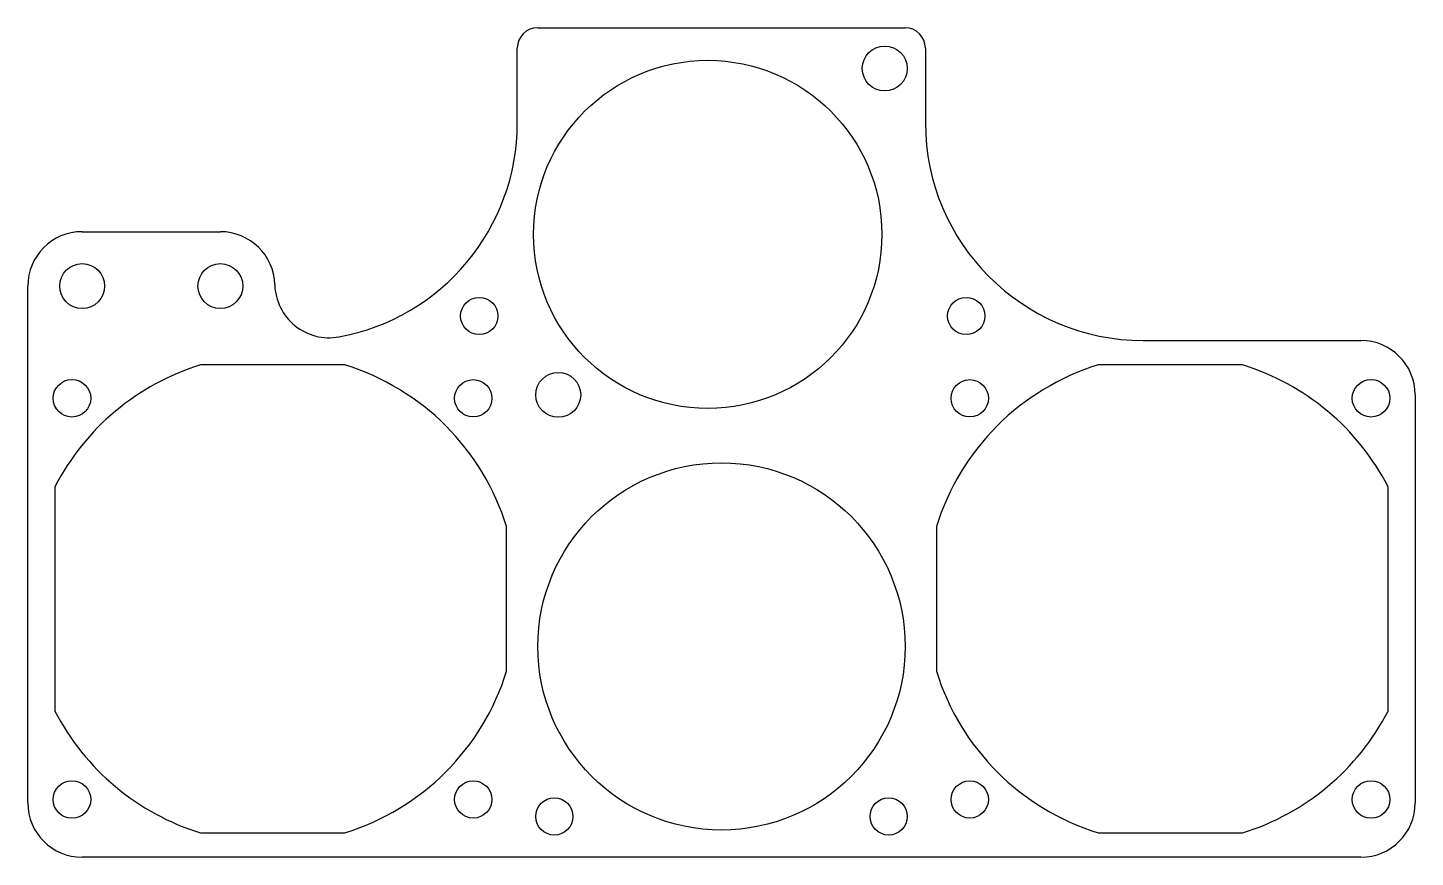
# Model space of a CAD drawing. Header units: millimetres. Extents: x -51 to 51, y -15 to 45.
import ezdxf

# ---------------------------------------------------------------- set-up
doc = ezdxf.new("R2010")
doc.units = ezdxf.units.MM
doc.layers.get('0').update_dxf_attribs({"linetype": 'CONTINUOUS'})

msp = doc.modelspace()

# ---------------------------------------------------------------- linework, layer by layer
for p, q in [((-13.51, 45.5), (13.49, 45.5)), ((-15.01, 38.5), (-15.01, 44)), ((14.99, 44), (14.99, 38.5)), ((-47, 30.5), (-36.84, 30.5)), ((-51, -11.5), (-51, 26.5)), ((30.99, 22.5), (47, 22.5)), ((51, 18.5), (51, -11.5)), ((47, -15.5), (-47, -15.5))]:
    msp.add_line(p, q)
for points in [[(-15.8, -1.81), (-15.8, 8.81, 0.247973), (-27.69, 20.7), (-38.31, 20.7, 0.20158), (-49, 11.75), (-49, -4.75, 0.20158), (-38.31, -13.7), (-27.69, -13.7, 0.247973)], [(38.31, 20.7), (27.69, 20.7, 0.247973), (15.8, 8.81), (15.8, -1.81, 0.247973), (27.69, -13.7), (38.31, -13.7, 0.20158), (49, -4.75), (49, 11.75, 0.20158)]]:
    msp.add_lwpolyline(points, format="xyb", close=True)
for centre, radius in [((12, 42.5), 1.65), ((-1.01, 30.3), 12.8), ((-47, 26.5), 1.65), ((-36.84, 26.5), 1.65), ((-17.81, 24.3), 1.37), ((17.99, 24.3), 1.37), ((-47.75, 18.25), 1.38), ((-18.25, 18.25), 1.37), ((-12, 18.5), 1.65), ((18.25, 18.25), 1.37), ((47.75, 18.25), 1.38), ((0, 0), 13.5), ((-47.75, -11.25), 1.38), ((-18.25, -11.25), 1.37), ((18.25, -11.25), 1.37), ((47.75, -11.25), 1.38), ((-12.29, -12.5), 1.37), ((12.29, -12.5), 1.37)]:
    msp.add_circle(centre, radius)
for centre, radius, start, end in [((-13.51, 44), 1.5, 90, 180), ((13.49, 44), 1.5, 0, 90), ((-31.01, 38.5), 16, -79.6036, 0), ((30.99, 38.5), 16, 180, 270), ((-47, 26.5), 4, 90, 180), ((-36.84, 26.5), 4, 1.4111, 90), ((-28.84, 26.7), 4, 181.4111, 280.3964), ((47, 18.5), 4, 0, 90), ((-47, -11.5), 4, 180, 270), ((47, -11.5), 4, -90, 0)]:
    msp.add_arc(centre, radius, start, end)

doc.saveas('drawing.dxf')
